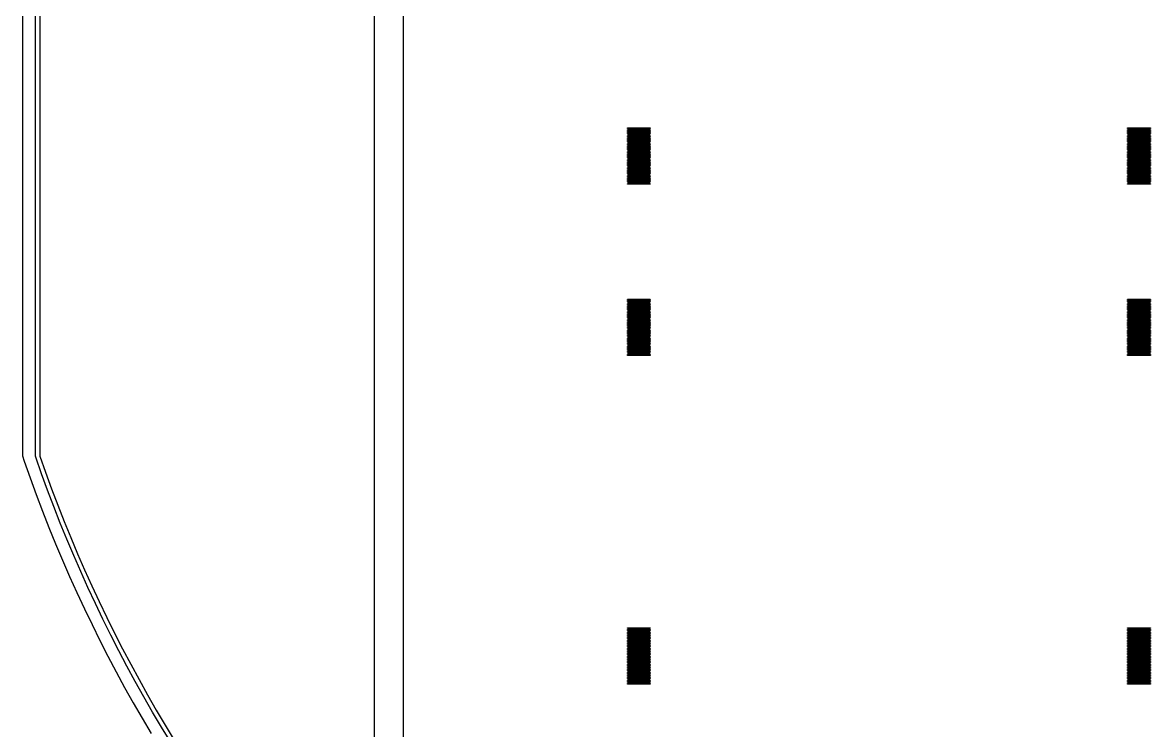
# Model space of a CAD drawing. Extents: x -16 to 83, y -18 to 83.
# Drawn here: x -15.56 to 23.9, y 6.4 to 31.17 of the extents above; entities that cross this region are included whole.
import ezdxf

# ---------------------------------------------------------------- set-up
doc = ezdxf.new("R2010")
doc.units = 0

msp = doc.modelspace()

# ---------------------------------------------------------------- linework, layer by layer
for p, q in [((-3.25, -2.75), (-3.25, 67.25)), ((-2.25, 66.75), (-2.25, -2.25)), ((-15.5641, 48.4975), (-15.5641, 16.0025)), ((-15.115, 16.0008), (-15.115, 48.4992)), ((-14.9564, 48.4998), (-14.9564, 16.0002)), ((5.60001, 27.475), (5.60001, 27.485)), ((5.60001, 27.485), (6.39999, 27.485)), ((6.39999, 27.475), (5.60001, 27.475)), ((5.60001, 27.435), (5.60001, 27.445)), ((5.60001, 27.445), (6.39999, 27.445)), ((6.39999, 27.435), (5.60001, 27.435)), ((5.60001, 27.395), (5.60001, 27.405)), ((5.60001, 27.405), (6.39999, 27.405)), ((6.39999, 27.395), (5.60001, 27.395)), ((5.60001, 27.355), (5.60001, 27.365)), ((5.60001, 27.365), (6.39999, 27.365)), ((6.39999, 27.355), (5.60001, 27.355)), ((5.60001, 27.315), (5.60001, 27.325)), ((5.60001, 27.325), (6.39999, 27.325)), ((6.39999, 27.315), (5.60001, 27.315)), ((5.60001, 27.275), (5.60001, 27.285)), ((5.60001, 27.285), (6.39999, 27.285)), ((6.39999, 27.275), (5.60001, 27.275)), ((5.60001, 27.235), (5.60001, 27.245)), ((5.60001, 27.245), (6.39999, 27.245)), ((6.39999, 27.235), (5.60001, 27.235)), ((6.39999, 27.485), (6.39999, 27.475)), ((6.39999, 27.445), (6.39999, 27.435)), ((6.39999, 27.405), (6.39999, 27.395)), ((6.39999, 27.365), (6.39999, 27.355)), ((6.39999, 27.325), (6.39999, 27.315)), ((6.39999, 27.285), (6.39999, 27.275)), ((6.39999, 27.245), (6.39999, 27.235)), ((23.1, 27.475), (23.1, 27.485)), ((23.1, 27.485), (23.9, 27.485)), ((23.9, 27.475), (23.1, 27.475)), ((23.1, 27.435), (23.1, 27.445)), ((23.1, 27.445), (23.9, 27.445)), ((23.9, 27.435), (23.1, 27.435)), ((23.1, 27.395), (23.1, 27.405)), ((23.1, 27.405), (23.9, 27.405)), ((23.9, 27.395), (23.1, 27.395)), ((23.1, 27.355), (23.1, 27.365)), ((23.1, 27.365), (23.9, 27.365)), ((23.9, 27.355), (23.1, 27.355)), ((23.1, 27.315), (23.1, 27.325)), ((23.1, 27.325), (23.9, 27.325)), ((23.9, 27.315), (23.1, 27.315)), ((23.1, 27.275), (23.1, 27.285)), ((23.1, 27.285), (23.9, 27.285)), ((23.9, 27.275), (23.1, 27.275)), ((23.1, 27.235), (23.1, 27.245)), ((23.1, 27.245), (23.9, 27.245)), ((23.9, 27.235), (23.1, 27.235)), ((23.9, 27.485), (23.9, 27.475)), ((23.9, 27.445), (23.9, 27.435)), ((23.9, 27.405), (23.9, 27.395)), ((23.9, 27.365), (23.9, 27.355)), ((23.9, 27.325), (23.9, 27.315)), ((23.9, 27.285), (23.9, 27.275)), ((23.9, 27.245), (23.9, 27.235)), ((5.60001, 27.195), (5.60001, 27.205)), ((5.60001, 27.205), (6.39999, 27.205)), ((6.39999, 27.195), (5.60001, 27.195)), ((5.60001, 27.155), (5.60001, 27.165)), ((5.60001, 27.165), (6.39999, 27.165)), ((6.39999, 27.155), (5.60001, 27.155)), ((5.60001, 27.115), (5.60001, 27.125)), ((5.60001, 27.125), (6.39999, 27.125)), ((6.39999, 27.115), (5.60001, 27.115)), ((5.60001, 27.075), (5.60001, 27.085)), ((5.60001, 27.085), (6.39999, 27.085)), ((6.39999, 27.075), (5.60001, 27.075)), ((5.60001, 27.035), (5.60001, 27.045)), ((5.60001, 27.045), (6.39999, 27.045)), ((6.39999, 27.035), (5.60001, 27.035)), ((5.60001, 26.995), (5.60001, 27.005)), ((5.60001, 27.005), (6.39999, 27.005)), ((6.39999, 26.995), (5.60001, 26.995)), ((5.60001, 26.955), (5.60001, 26.965)), ((5.60001, 26.965), (6.39999, 26.965)), ((6.39999, 26.955), (5.60001, 26.955)), ((5.60001, 26.915), (5.60001, 26.925)), ((5.60001, 26.925), (6.39999, 26.925)), ((6.39999, 26.915), (5.60001, 26.915)), ((5.60001, 26.875), (5.60001, 26.885)), ((5.60001, 26.885), (6.39999, 26.885)), ((6.39999, 26.875), (5.60001, 26.875)), ((5.60001, 26.835), (5.60001, 26.845)), ((5.60001, 26.845), (6.39999, 26.845)), ((6.39999, 27.205), (6.39999, 27.195)), ((6.39999, 27.165), (6.39999, 27.155)), ((6.39999, 27.125), (6.39999, 27.115)), ((6.39999, 27.085), (6.39999, 27.075)), ((6.39999, 27.045), (6.39999, 27.035)), ((6.39999, 27.005), (6.39999, 26.995)), ((6.39999, 26.965), (6.39999, 26.955)), ((6.39999, 26.925), (6.39999, 26.915)), ((6.39999, 26.885), (6.39999, 26.875)), ((6.39999, 26.845), (6.39999, 26.835)), ((23.1, 27.195), (23.1, 27.205)), ((23.1, 27.205), (23.9, 27.205)), ((23.9, 27.195), (23.1, 27.195)), ((23.1, 27.155), (23.1, 27.165)), ((23.1, 27.165), (23.9, 27.165)), ((23.9, 27.155), (23.1, 27.155)), ((23.1, 27.115), (23.1, 27.125)), ((23.1, 27.125), (23.9, 27.125)), ((23.9, 27.115), (23.1, 27.115)), ((23.1, 27.075), (23.1, 27.085)), ((23.1, 27.085), (23.9, 27.085)), ((23.9, 27.075), (23.1, 27.075)), ((23.1, 27.035), (23.1, 27.045)), ((23.1, 27.045), (23.9, 27.045)), ((23.9, 27.035), (23.1, 27.035)), ((23.1, 26.995), (23.1, 27.005)), ((23.1, 27.005), (23.9, 27.005)), ((23.9, 26.995), (23.1, 26.995)), ((23.1, 26.955), (23.1, 26.965)), ((23.1, 26.965), (23.9, 26.965)), ((23.9, 26.955), (23.1, 26.955)), ((23.1, 26.915), (23.1, 26.925)), ((23.1, 26.925), (23.9, 26.925)), ((23.9, 26.915), (23.1, 26.915)), ((23.1, 26.875), (23.1, 26.885)), ((23.1, 26.885), (23.9, 26.885)), ((23.9, 26.875), (23.1, 26.875)), ((23.1, 26.835), (23.1, 26.845)), ((23.1, 26.845), (23.9, 26.845)), ((23.9, 27.205), (23.9, 27.195)), ((23.9, 27.165), (23.9, 27.155)), ((23.9, 27.125), (23.9, 27.115)), ((23.9, 27.085), (23.9, 27.075)), ((23.9, 27.045), (23.9, 27.035)), ((23.9, 27.005), (23.9, 26.995)), ((23.9, 26.965), (23.9, 26.955)), ((23.9, 26.925), (23.9, 26.915)), ((23.9, 26.885), (23.9, 26.875)), ((23.9, 26.845), (23.9, 26.835)), ((6.39999, 26.835), (5.60001, 26.835)), ((5.60001, 26.795), (5.60001, 26.805)), ((5.60001, 26.805), (6.39999, 26.805)), ((6.39999, 26.795), (5.60001, 26.795)), ((5.60001, 26.755), (5.60001, 26.765)), ((5.60001, 26.765), (6.39999, 26.765)), ((6.39999, 26.755), (5.60001, 26.755)), ((5.60001, 26.715), (5.60001, 26.725)), ((5.60001, 26.725), (6.39999, 26.725)), ((6.39999, 26.715), (5.60001, 26.715)), ((5.60001, 26.675), (5.60001, 26.685)), ((5.60001, 26.685), (6.39999, 26.685)), ((6.39999, 26.675), (5.60001, 26.675)), ((5.60001, 26.635), (5.60001, 26.645)), ((5.60001, 26.645), (6.39999, 26.645)), ((6.39999, 26.635), (5.60001, 26.635)), ((5.60001, 26.595), (5.60001, 26.605)), ((5.60001, 26.605), (6.39999, 26.605)), ((6.39999, 26.595), (5.60001, 26.595)), ((5.60001, 26.555), (5.60001, 26.565)), ((5.60001, 26.565), (6.39999, 26.565)), ((6.39999, 26.555), (5.60001, 26.555)), ((5.60001, 26.515), (5.60001, 26.525)), ((5.60001, 26.525), (6.39999, 26.525)), ((6.39999, 26.515), (5.60001, 26.515)), ((5.60001, 26.475), (5.60001, 26.485)), ((5.60001, 26.485), (6.39999, 26.485)), ((6.39999, 26.475), (5.60001, 26.475)), ((5.60001, 26.435), (5.60001, 26.445)), ((5.60001, 26.445), (6.39999, 26.445)), ((6.39999, 26.805), (6.39999, 26.795)), ((6.39999, 26.765), (6.39999, 26.755)), ((6.39999, 26.725), (6.39999, 26.715)), ((6.39999, 26.685), (6.39999, 26.675)), ((6.39999, 26.645), (6.39999, 26.635)), ((6.39999, 26.605), (6.39999, 26.595)), ((6.39999, 26.565), (6.39999, 26.555)), ((6.39999, 26.525), (6.39999, 26.515)), ((6.39999, 26.485), (6.39999, 26.475)), ((6.39999, 26.445), (6.39999, 26.435)), ((23.9, 26.835), (23.1, 26.835)), ((23.1, 26.795), (23.1, 26.805)), ((23.1, 26.805), (23.9, 26.805)), ((23.9, 26.795), (23.1, 26.795)), ((23.1, 26.755), (23.1, 26.765)), ((23.1, 26.765), (23.9, 26.765)), ((23.9, 26.755), (23.1, 26.755)), ((23.1, 26.715), (23.1, 26.725)), ((23.1, 26.725), (23.9, 26.725)), ((23.9, 26.715), (23.1, 26.715)), ((23.1, 26.675), (23.1, 26.685)), ((23.1, 26.685), (23.9, 26.685)), ((23.9, 26.675), (23.1, 26.675)), ((23.1, 26.635), (23.1, 26.645)), ((23.1, 26.645), (23.9, 26.645)), ((23.9, 26.635), (23.1, 26.635)), ((23.1, 26.595), (23.1, 26.605)), ((23.1, 26.605), (23.9, 26.605)), ((23.9, 26.595), (23.1, 26.595)), ((23.1, 26.555), (23.1, 26.565)), ((23.1, 26.565), (23.9, 26.565)), ((23.9, 26.555), (23.1, 26.555)), ((23.1, 26.515), (23.1, 26.525)), ((23.1, 26.525), (23.9, 26.525)), ((23.9, 26.515), (23.1, 26.515)), ((23.1, 26.475), (23.1, 26.485)), ((23.1, 26.485), (23.9, 26.485)), ((23.9, 26.475), (23.1, 26.475)), ((23.1, 26.435), (23.1, 26.445)), ((23.1, 26.445), (23.9, 26.445)), ((23.9, 26.805), (23.9, 26.795)), ((23.9, 26.765), (23.9, 26.755)), ((23.9, 26.725), (23.9, 26.715)), ((23.9, 26.685), (23.9, 26.675)), ((23.9, 26.645), (23.9, 26.635)), ((23.9, 26.605), (23.9, 26.595)), ((23.9, 26.565), (23.9, 26.555)), ((23.9, 26.525), (23.9, 26.515)), ((23.9, 26.485), (23.9, 26.475)), ((23.9, 26.445), (23.9, 26.435)), ((6.39999, 26.435), (5.60001, 26.435)), ((5.60001, 26.395), (5.60001, 26.405)), ((5.60001, 26.405), (6.39999, 26.405)), ((6.39999, 26.395), (5.60001, 26.395)), ((5.60001, 26.355), (5.60001, 26.365)), ((5.60001, 26.365), (6.39999, 26.365)), ((6.39999, 26.355), (5.60001, 26.355)), ((5.60001, 26.315), (5.60001, 26.325)), ((5.60001, 26.325), (6.39999, 26.325)), ((6.39999, 26.315), (5.60001, 26.315)), ((5.60001, 26.275), (5.60001, 26.285)), ((5.60001, 26.285), (6.39999, 26.285)), ((6.39999, 26.275), (5.60001, 26.275)), ((5.60001, 26.235), (5.60001, 26.245)), ((5.60001, 26.245), (6.39999, 26.245)), ((6.39999, 26.235), (5.60001, 26.235)), ((5.60001, 26.195), (5.60001, 26.205)), ((5.60001, 26.205), (6.39999, 26.205)), ((6.39999, 26.195), (5.60001, 26.195)), ((5.60001, 26.155), (5.60001, 26.165)), ((5.60001, 26.165), (6.39999, 26.165)), ((6.39999, 26.155), (5.60001, 26.155)), ((5.60001, 26.115), (5.60001, 26.125)), ((5.60001, 26.125), (6.39999, 26.125)), ((6.39999, 26.115), (5.60001, 26.115)), ((5.60001, 26.075), (5.60001, 26.085)), ((5.60001, 26.085), (6.39999, 26.085)), ((6.39999, 26.075), (5.60001, 26.075)), ((6.39999, 26.405), (6.39999, 26.395)), ((6.39999, 26.365), (6.39999, 26.355)), ((6.39999, 26.325), (6.39999, 26.315)), ((6.39999, 26.285), (6.39999, 26.275)), ((6.39999, 26.245), (6.39999, 26.235)), ((6.39999, 26.205), (6.39999, 26.195)), ((6.39999, 26.165), (6.39999, 26.155)), ((6.39999, 26.125), (6.39999, 26.115)), ((6.39999, 26.085), (6.39999, 26.075)), ((23.9, 26.435), (23.1, 26.435)), ((23.1, 26.395), (23.1, 26.405)), ((23.1, 26.405), (23.9, 26.405)), ((23.9, 26.395), (23.1, 26.395)), ((23.1, 26.355), (23.1, 26.365)), ((23.1, 26.365), (23.9, 26.365)), ((23.9, 26.355), (23.1, 26.355)), ((23.1, 26.315), (23.1, 26.325)), ((23.1, 26.325), (23.9, 26.325)), ((23.9, 26.315), (23.1, 26.315)), ((23.1, 26.275), (23.1, 26.285)), ((23.1, 26.285), (23.9, 26.285)), ((23.9, 26.275), (23.1, 26.275)), ((23.1, 26.235), (23.1, 26.245)), ((23.1, 26.245), (23.9, 26.245)), ((23.9, 26.235), (23.1, 26.235)), ((23.1, 26.195), (23.1, 26.205)), ((23.1, 26.205), (23.9, 26.205)), ((23.9, 26.195), (23.1, 26.195)), ((23.1, 26.155), (23.1, 26.165)), ((23.1, 26.165), (23.9, 26.165)), ((23.9, 26.155), (23.1, 26.155)), ((23.1, 26.115), (23.1, 26.125)), ((23.1, 26.125), (23.9, 26.125)), ((23.9, 26.115), (23.1, 26.115)), ((23.1, 26.075), (23.1, 26.085)), ((23.1, 26.085), (23.9, 26.085)), ((23.9, 26.075), (23.1, 26.075)), ((23.9, 26.405), (23.9, 26.395)), ((23.9, 26.365), (23.9, 26.355)), ((23.9, 26.325), (23.9, 26.315)), ((23.9, 26.285), (23.9, 26.275)), ((23.9, 26.245), (23.9, 26.235)), ((23.9, 26.205), (23.9, 26.195)), ((23.9, 26.165), (23.9, 26.155)), ((23.9, 26.125), (23.9, 26.115)), ((23.9, 26.085), (23.9, 26.075)), ((5.60001, 26.035), (5.60001, 26.045)), ((5.60001, 26.045), (6.39999, 26.045)), ((6.39999, 26.035), (5.60001, 26.035)), ((5.60001, 25.995), (5.60001, 26.005)), ((5.60001, 26.005), (6.39999, 26.005)), ((6.39999, 25.995), (5.60001, 25.995)), ((5.60001, 25.955), (5.60001, 25.965)), ((5.60001, 25.965), (6.39999, 25.965)), ((6.39999, 25.955), (5.60001, 25.955)), ((5.60001, 25.915), (5.60001, 25.925)), ((5.60001, 25.925), (6.39999, 25.925)), ((6.39999, 25.915), (5.60001, 25.915)), ((5.60001, 25.875), (5.60001, 25.885)), ((5.60001, 25.885), (6.39999, 25.885)), ((6.39999, 25.875), (5.60001, 25.875)), ((5.60001, 25.835), (5.60001, 25.845)), ((5.60001, 25.845), (6.39999, 25.845)), ((6.39999, 25.835), (5.60001, 25.835)), ((5.60001, 25.795), (5.60001, 25.805)), ((5.60001, 25.805), (6.39999, 25.805)), ((6.39999, 25.795), (5.60001, 25.795)), ((5.60001, 25.755), (5.60001, 25.765)), ((5.60001, 25.765), (6.39999, 25.765)), ((6.39999, 25.755), (5.60001, 25.755)), ((5.60001, 25.715), (5.60001, 25.725)), ((5.60001, 25.725), (6.39999, 25.725)), ((6.39999, 25.715), (5.60001, 25.715)), ((5.60001, 25.675), (5.60001, 25.685)), ((5.60001, 25.685), (6.39999, 25.685)), ((6.39999, 25.675), (5.60001, 25.675)), ((6.39999, 26.045), (6.39999, 26.035)), ((6.39999, 26.005), (6.39999, 25.995)), ((6.39999, 25.965), (6.39999, 25.955)), ((6.39999, 25.925), (6.39999, 25.915)), ((6.39999, 25.885), (6.39999, 25.875)), ((6.39999, 25.845), (6.39999, 25.835)), ((6.39999, 25.805), (6.39999, 25.795)), ((6.39999, 25.765), (6.39999, 25.755)), ((6.39999, 25.725), (6.39999, 25.715)), ((6.39999, 25.685), (6.39999, 25.675)), ((23.1, 26.035), (23.1, 26.045)), ((23.1, 26.045), (23.9, 26.045)), ((23.9, 26.035), (23.1, 26.035)), ((23.1, 25.995), (23.1, 26.005)), ((23.1, 26.005), (23.9, 26.005)), ((23.9, 25.995), (23.1, 25.995)), ((23.1, 25.955), (23.1, 25.965)), ((23.1, 25.965), (23.9, 25.965)), ((23.9, 25.955), (23.1, 25.955)), ((23.1, 25.915), (23.1, 25.925)), ((23.1, 25.925), (23.9, 25.925)), ((23.9, 25.915), (23.1, 25.915)), ((23.1, 25.875), (23.1, 25.885)), ((23.1, 25.885), (23.9, 25.885)), ((23.9, 25.875), (23.1, 25.875)), ((23.1, 25.835), (23.1, 25.845)), ((23.1, 25.845), (23.9, 25.845)), ((23.9, 25.835), (23.1, 25.835)), ((23.1, 25.795), (23.1, 25.805)), ((23.1, 25.805), (23.9, 25.805)), ((23.9, 25.795), (23.1, 25.795)), ((23.1, 25.755), (23.1, 25.765)), ((23.1, 25.765), (23.9, 25.765)), ((23.9, 25.755), (23.1, 25.755)), ((23.1, 25.715), (23.1, 25.725)), ((23.1, 25.725), (23.9, 25.725)), ((23.9, 25.715), (23.1, 25.715)), ((23.1, 25.675), (23.1, 25.685)), ((23.1, 25.685), (23.9, 25.685)), ((23.9, 25.675), (23.1, 25.675)), ((23.9, 26.045), (23.9, 26.035)), ((23.9, 26.005), (23.9, 25.995)), ((23.9, 25.965), (23.9, 25.955)), ((23.9, 25.925), (23.9, 25.915)), ((23.9, 25.885), (23.9, 25.875)), ((23.9, 25.845), (23.9, 25.835)), ((23.9, 25.805), (23.9, 25.795)), ((23.9, 25.765), (23.9, 25.755)), ((23.9, 25.725), (23.9, 25.715)), ((23.9, 25.685), (23.9, 25.675)), ((5.60001, 25.635), (5.60001, 25.645)), ((5.60001, 25.645), (6.39999, 25.645)), ((6.39999, 25.635), (5.60001, 25.635)), ((5.60001, 25.595), (5.60001, 25.605)), ((5.60001, 25.605), (6.39999, 25.605)), ((6.39999, 25.595), (5.60001, 25.595)), ((5.60001, 25.555), (5.60001, 25.565)), ((5.60001, 25.565), (6.39999, 25.565)), ((6.39999, 25.555), (5.60001, 25.555)), ((5.60001, 25.515), (5.60001, 25.525)), ((5.60001, 25.525), (6.39999, 25.525)), ((6.39999, 25.515), (5.60001, 25.515)), ((6.39999, 25.645), (6.39999, 25.635)), ((6.39999, 25.605), (6.39999, 25.595)), ((6.39999, 25.565), (6.39999, 25.555)), ((6.39999, 25.525), (6.39999, 25.515)), ((23.1, 25.635), (23.1, 25.645)), ((23.1, 25.645), (23.9, 25.645)), ((23.9, 25.635), (23.1, 25.635)), ((23.1, 25.595), (23.1, 25.605)), ((23.1, 25.605), (23.9, 25.605)), ((23.9, 25.595), (23.1, 25.595)), ((23.1, 25.555), (23.1, 25.565)), ((23.1, 25.565), (23.9, 25.565)), ((23.9, 25.555), (23.1, 25.555)), ((23.1, 25.515), (23.1, 25.525)), ((23.1, 25.525), (23.9, 25.525)), ((23.9, 25.515), (23.1, 25.515)), ((23.9, 25.645), (23.9, 25.635)), ((23.9, 25.605), (23.9, 25.595)), ((23.9, 25.565), (23.9, 25.555)), ((23.9, 25.525), (23.9, 25.515)), ((5.60001, 21.475), (5.60001, 21.485)), ((5.60001, 21.485), (6.39999, 21.485)), ((6.39999, 21.475), (5.60001, 21.475)), ((5.60001, 21.435), (5.60001, 21.445)), ((5.60001, 21.445), (6.39999, 21.445)), ((6.39999, 21.435), (5.60001, 21.435)), ((5.60001, 21.395), (5.60001, 21.405)), ((5.60001, 21.405), (6.39999, 21.405)), ((6.39999, 21.395), (5.60001, 21.395)), ((5.60001, 21.355), (5.60001, 21.365)), ((5.60001, 21.365), (6.39999, 21.365)), ((6.39999, 21.355), (5.60001, 21.355)), ((5.60001, 21.315), (5.60001, 21.325)), ((5.60001, 21.325), (6.39999, 21.325)), ((6.39999, 21.315), (5.60001, 21.315)), ((6.39999, 21.485), (6.39999, 21.475)), ((6.39999, 21.445), (6.39999, 21.435)), ((6.39999, 21.405), (6.39999, 21.395)), ((6.39999, 21.365), (6.39999, 21.355)), ((6.39999, 21.325), (6.39999, 21.315)), ((23.1, 21.475), (23.1, 21.485)), ((23.1, 21.485), (23.9, 21.485)), ((23.9, 21.475), (23.1, 21.475)), ((23.1, 21.435), (23.1, 21.445)), ((23.1, 21.445), (23.9, 21.445)), ((23.9, 21.435), (23.1, 21.435)), ((23.1, 21.395), (23.1, 21.405)), ((23.1, 21.405), (23.9, 21.405)), ((23.9, 21.395), (23.1, 21.395)), ((23.1, 21.355), (23.1, 21.365)), ((23.1, 21.365), (23.9, 21.365)), ((23.9, 21.355), (23.1, 21.355)), ((23.1, 21.315), (23.1, 21.325)), ((23.1, 21.325), (23.9, 21.325)), ((23.9, 21.315), (23.1, 21.315)), ((23.9, 21.485), (23.9, 21.475)), ((23.9, 21.445), (23.9, 21.435)), ((23.9, 21.405), (23.9, 21.395)), ((23.9, 21.365), (23.9, 21.355)), ((23.9, 21.325), (23.9, 21.315)), ((5.60001, 21.275), (5.60001, 21.285)), ((5.60001, 21.285), (6.39999, 21.285)), ((6.39999, 21.275), (5.60001, 21.275)), ((5.60001, 21.235), (5.60001, 21.245)), ((5.60001, 21.245), (6.39999, 21.245)), ((6.39999, 21.235), (5.60001, 21.235)), ((5.60001, 21.195), (5.60001, 21.205)), ((5.60001, 21.205), (6.39999, 21.205)), ((6.39999, 21.195), (5.60001, 21.195)), ((5.60001, 21.155), (5.60001, 21.165)), ((5.60001, 21.165), (6.39999, 21.165)), ((6.39999, 21.155), (5.60001, 21.155)), ((5.60001, 21.115), (5.60001, 21.125)), ((5.60001, 21.125), (6.39999, 21.125)), ((6.39999, 21.115), (5.60001, 21.115)), ((5.60001, 21.075), (5.60001, 21.085)), ((5.60001, 21.085), (6.39999, 21.085)), ((6.39999, 21.075), (5.60001, 21.075)), ((5.60001, 21.035), (5.60001, 21.045)), ((5.60001, 21.045), (6.39999, 21.045)), ((6.39999, 21.035), (5.60001, 21.035)), ((5.60001, 20.995), (5.60001, 21.005)), ((5.60001, 21.005), (6.39999, 21.005)), ((6.39999, 20.995), (5.60001, 20.995)), ((5.60001, 20.955), (5.60001, 20.965)), ((5.60001, 20.965), (6.39999, 20.965)), ((6.39999, 20.955), (5.60001, 20.955)), ((5.60001, 20.915), (5.60001, 20.925)), ((5.60001, 20.925), (6.39999, 20.925)), ((6.39999, 21.285), (6.39999, 21.275)), ((6.39999, 21.245), (6.39999, 21.235)), ((6.39999, 21.205), (6.39999, 21.195)), ((6.39999, 21.165), (6.39999, 21.155)), ((6.39999, 21.125), (6.39999, 21.115)), ((6.39999, 21.085), (6.39999, 21.075)), ((6.39999, 21.045), (6.39999, 21.035)), ((6.39999, 21.005), (6.39999, 20.995)), ((6.39999, 20.965), (6.39999, 20.955)), ((6.39999, 20.925), (6.39999, 20.915)), ((23.1, 21.275), (23.1, 21.285)), ((23.1, 21.285), (23.9, 21.285)), ((23.9, 21.275), (23.1, 21.275)), ((23.1, 21.235), (23.1, 21.245)), ((23.1, 21.245), (23.9, 21.245)), ((23.9, 21.235), (23.1, 21.235)), ((23.1, 21.195), (23.1, 21.205)), ((23.1, 21.205), (23.9, 21.205)), ((23.9, 21.195), (23.1, 21.195)), ((23.1, 21.155), (23.1, 21.165)), ((23.1, 21.165), (23.9, 21.165)), ((23.9, 21.155), (23.1, 21.155)), ((23.1, 21.115), (23.1, 21.125)), ((23.1, 21.125), (23.9, 21.125)), ((23.9, 21.115), (23.1, 21.115)), ((23.1, 21.075), (23.1, 21.085)), ((23.1, 21.085), (23.9, 21.085)), ((23.9, 21.075), (23.1, 21.075)), ((23.1, 21.035), (23.1, 21.045)), ((23.1, 21.045), (23.9, 21.045)), ((23.9, 21.035), (23.1, 21.035)), ((23.1, 20.995), (23.1, 21.005)), ((23.1, 21.005), (23.9, 21.005)), ((23.9, 20.995), (23.1, 20.995)), ((23.1, 20.955), (23.1, 20.965)), ((23.1, 20.965), (23.9, 20.965)), ((23.9, 20.955), (23.1, 20.955)), ((23.1, 20.915), (23.1, 20.925)), ((23.1, 20.925), (23.9, 20.925)), ((23.9, 21.285), (23.9, 21.275)), ((23.9, 21.245), (23.9, 21.235)), ((23.9, 21.205), (23.9, 21.195)), ((23.9, 21.165), (23.9, 21.155)), ((23.9, 21.125), (23.9, 21.115)), ((23.9, 21.085), (23.9, 21.075)), ((23.9, 21.045), (23.9, 21.035)), ((23.9, 21.005), (23.9, 20.995)), ((23.9, 20.965), (23.9, 20.955)), ((23.9, 20.925), (23.9, 20.915)), ((6.39999, 20.915), (5.60001, 20.915)), ((5.60001, 20.875), (5.60001, 20.885)), ((5.60001, 20.885), (6.39999, 20.885)), ((6.39999, 20.875), (5.60001, 20.875)), ((5.60001, 20.835), (5.60001, 20.845)), ((5.60001, 20.845), (6.39999, 20.845)), ((6.39999, 20.835), (5.60001, 20.835)), ((5.60001, 20.795), (5.60001, 20.805)), ((5.60001, 20.805), (6.39999, 20.805)), ((6.39999, 20.795), (5.60001, 20.795)), ((5.60001, 20.755), (5.60001, 20.765)), ((5.60001, 20.765), (6.39999, 20.765)), ((6.39999, 20.755), (5.60001, 20.755)), ((5.60001, 20.715), (5.60001, 20.725)), ((5.60001, 20.725), (6.39999, 20.725)), ((6.39999, 20.715), (5.60001, 20.715)), ((5.60001, 20.675), (5.60001, 20.685)), ((5.60001, 20.685), (6.39999, 20.685)), ((6.39999, 20.675), (5.60001, 20.675)), ((5.60001, 20.635), (5.60001, 20.645)), ((5.60001, 20.645), (6.39999, 20.645)), ((6.39999, 20.635), (5.60001, 20.635)), ((5.60001, 20.595), (5.60001, 20.605)), ((5.60001, 20.605), (6.39999, 20.605)), ((6.39999, 20.595), (5.60001, 20.595)), ((5.60001, 20.555), (5.60001, 20.565)), ((5.60001, 20.565), (6.39999, 20.565)), ((6.39999, 20.555), (5.60001, 20.555)), ((5.60001, 20.515), (5.60001, 20.525)), ((5.60001, 20.525), (6.39999, 20.525)), ((6.39999, 20.885), (6.39999, 20.875)), ((6.39999, 20.845), (6.39999, 20.835)), ((6.39999, 20.805), (6.39999, 20.795)), ((6.39999, 20.765), (6.39999, 20.755)), ((6.39999, 20.725), (6.39999, 20.715)), ((6.39999, 20.685), (6.39999, 20.675)), ((6.39999, 20.645), (6.39999, 20.635)), ((6.39999, 20.605), (6.39999, 20.595)), ((6.39999, 20.565), (6.39999, 20.555)), ((6.39999, 20.525), (6.39999, 20.515)), ((23.9, 20.915), (23.1, 20.915)), ((23.1, 20.875), (23.1, 20.885)), ((23.1, 20.885), (23.9, 20.885)), ((23.9, 20.875), (23.1, 20.875)), ((23.1, 20.835), (23.1, 20.845)), ((23.1, 20.845), (23.9, 20.845)), ((23.9, 20.835), (23.1, 20.835)), ((23.1, 20.795), (23.1, 20.805)), ((23.1, 20.805), (23.9, 20.805)), ((23.9, 20.795), (23.1, 20.795)), ((23.1, 20.755), (23.1, 20.765)), ((23.1, 20.765), (23.9, 20.765)), ((23.9, 20.755), (23.1, 20.755)), ((23.1, 20.715), (23.1, 20.725)), ((23.1, 20.725), (23.9, 20.725)), ((23.9, 20.715), (23.1, 20.715)), ((23.1, 20.675), (23.1, 20.685)), ((23.1, 20.685), (23.9, 20.685)), ((23.9, 20.675), (23.1, 20.675)), ((23.1, 20.635), (23.1, 20.645)), ((23.1, 20.645), (23.9, 20.645)), ((23.9, 20.635), (23.1, 20.635)), ((23.1, 20.595), (23.1, 20.605)), ((23.1, 20.605), (23.9, 20.605)), ((23.9, 20.595), (23.1, 20.595)), ((23.1, 20.555), (23.1, 20.565)), ((23.1, 20.565), (23.9, 20.565)), ((23.9, 20.555), (23.1, 20.555)), ((23.1, 20.515), (23.1, 20.525)), ((23.1, 20.525), (23.9, 20.525)), ((23.9, 20.885), (23.9, 20.875)), ((23.9, 20.845), (23.9, 20.835)), ((23.9, 20.805), (23.9, 20.795)), ((23.9, 20.765), (23.9, 20.755)), ((23.9, 20.725), (23.9, 20.715)), ((23.9, 20.685), (23.9, 20.675)), ((23.9, 20.645), (23.9, 20.635)), ((23.9, 20.605), (23.9, 20.595)), ((23.9, 20.565), (23.9, 20.555)), ((23.9, 20.525), (23.9, 20.515)), ((6.39999, 20.515), (5.60001, 20.515)), ((5.60001, 20.475), (5.60001, 20.485)), ((5.60001, 20.485), (6.39999, 20.485)), ((6.39999, 20.475), (5.60001, 20.475)), ((5.60001, 20.435), (5.60001, 20.445)), ((5.60001, 20.445), (6.39999, 20.445)), ((6.39999, 20.435), (5.60001, 20.435)), ((5.60001, 20.395), (5.60001, 20.405)), ((5.60001, 20.405), (6.39999, 20.405)), ((6.39999, 20.395), (5.60001, 20.395)), ((5.60001, 20.355), (5.60001, 20.365)), ((5.60001, 20.365), (6.39999, 20.365)), ((6.39999, 20.355), (5.60001, 20.355)), ((5.60001, 20.315), (5.60001, 20.325)), ((5.60001, 20.325), (6.39999, 20.325)), ((6.39999, 20.315), (5.60001, 20.315)), ((5.60001, 20.275), (5.60001, 20.285)), ((5.60001, 20.285), (6.39999, 20.285)), ((6.39999, 20.275), (5.60001, 20.275)), ((5.60001, 20.235), (5.60001, 20.245)), ((5.60001, 20.245), (6.39999, 20.245)), ((6.39999, 20.235), (5.60001, 20.235)), ((5.60001, 20.195), (5.60001, 20.205)), ((5.60001, 20.205), (6.39999, 20.205)), ((6.39999, 20.195), (5.60001, 20.195)), ((5.60001, 20.155), (5.60001, 20.165)), ((5.60001, 20.165), (6.39999, 20.165)), ((6.39999, 20.155), (5.60001, 20.155)), ((6.39999, 20.485), (6.39999, 20.475)), ((6.39999, 20.445), (6.39999, 20.435)), ((6.39999, 20.405), (6.39999, 20.395)), ((6.39999, 20.365), (6.39999, 20.355)), ((6.39999, 20.325), (6.39999, 20.315)), ((6.39999, 20.285), (6.39999, 20.275)), ((6.39999, 20.245), (6.39999, 20.235)), ((6.39999, 20.205), (6.39999, 20.195)), ((6.39999, 20.165), (6.39999, 20.155)), ((23.9, 20.515), (23.1, 20.515)), ((23.1, 20.475), (23.1, 20.485)), ((23.1, 20.485), (23.9, 20.485)), ((23.9, 20.475), (23.1, 20.475)), ((23.1, 20.435), (23.1, 20.445)), ((23.1, 20.445), (23.9, 20.445)), ((23.9, 20.435), (23.1, 20.435)), ((23.1, 20.395), (23.1, 20.405)), ((23.1, 20.405), (23.9, 20.405)), ((23.9, 20.395), (23.1, 20.395)), ((23.1, 20.355), (23.1, 20.365)), ((23.1, 20.365), (23.9, 20.365)), ((23.9, 20.355), (23.1, 20.355)), ((23.1, 20.315), (23.1, 20.325)), ((23.1, 20.325), (23.9, 20.325)), ((23.9, 20.315), (23.1, 20.315)), ((23.1, 20.275), (23.1, 20.285)), ((23.1, 20.285), (23.9, 20.285)), ((23.9, 20.275), (23.1, 20.275)), ((23.1, 20.235), (23.1, 20.245)), ((23.1, 20.245), (23.9, 20.245)), ((23.9, 20.235), (23.1, 20.235)), ((23.1, 20.195), (23.1, 20.205)), ((23.1, 20.205), (23.9, 20.205)), ((23.9, 20.195), (23.1, 20.195)), ((23.1, 20.155), (23.1, 20.165)), ((23.1, 20.165), (23.9, 20.165)), ((23.9, 20.155), (23.1, 20.155)), ((23.9, 20.485), (23.9, 20.475)), ((23.9, 20.445), (23.9, 20.435)), ((23.9, 20.405), (23.9, 20.395)), ((23.9, 20.365), (23.9, 20.355)), ((23.9, 20.325), (23.9, 20.315)), ((23.9, 20.285), (23.9, 20.275)), ((23.9, 20.245), (23.9, 20.235)), ((23.9, 20.205), (23.9, 20.195)), ((23.9, 20.165), (23.9, 20.155)), ((5.60001, 20.115), (5.60001, 20.125)), ((5.60001, 20.125), (6.39999, 20.125)), ((6.39999, 20.115), (5.60001, 20.115)), ((5.60001, 20.075), (5.60001, 20.085)), ((5.60001, 20.085), (6.39999, 20.085)), ((6.39999, 20.075), (5.60001, 20.075)), ((5.60001, 20.035), (5.60001, 20.045)), ((5.60001, 20.045), (6.39999, 20.045)), ((6.39999, 20.035), (5.60001, 20.035)), ((5.60001, 19.995), (5.60001, 20.005)), ((5.60001, 20.005), (6.39999, 20.005)), ((6.39999, 19.995), (5.60001, 19.995)), ((5.60001, 19.955), (5.60001, 19.965)), ((5.60001, 19.965), (6.39999, 19.965)), ((6.39999, 19.955), (5.60001, 19.955)), ((5.60001, 19.915), (5.60001, 19.925)), ((5.60001, 19.925), (6.39999, 19.925)), ((6.39999, 19.915), (5.60001, 19.915)), ((5.60001, 19.875), (5.60001, 19.885)), ((5.60001, 19.885), (6.39999, 19.885)), ((6.39999, 19.875), (5.60001, 19.875)), ((5.60001, 19.835), (5.60001, 19.845)), ((5.60001, 19.845), (6.39999, 19.845)), ((6.39999, 19.835), (5.60001, 19.835)), ((5.60001, 19.795), (5.60001, 19.805)), ((5.60001, 19.805), (6.39999, 19.805)), ((6.39999, 19.795), (5.60001, 19.795)), ((5.60001, 19.755), (5.60001, 19.765)), ((5.60001, 19.765), (6.39999, 19.765)), ((6.39999, 19.755), (5.60001, 19.755)), ((6.39999, 20.125), (6.39999, 20.115)), ((6.39999, 20.085), (6.39999, 20.075)), ((6.39999, 20.045), (6.39999, 20.035)), ((6.39999, 20.005), (6.39999, 19.995)), ((6.39999, 19.965), (6.39999, 19.955)), ((6.39999, 19.925), (6.39999, 19.915)), ((6.39999, 19.885), (6.39999, 19.875)), ((6.39999, 19.845), (6.39999, 19.835)), ((6.39999, 19.805), (6.39999, 19.795)), ((6.39999, 19.765), (6.39999, 19.755)), ((23.1, 20.115), (23.1, 20.125)), ((23.1, 20.125), (23.9, 20.125)), ((23.9, 20.115), (23.1, 20.115)), ((23.1, 20.075), (23.1, 20.085)), ((23.1, 20.085), (23.9, 20.085)), ((23.9, 20.075), (23.1, 20.075)), ((23.1, 20.035), (23.1, 20.045)), ((23.1, 20.045), (23.9, 20.045)), ((23.9, 20.035), (23.1, 20.035)), ((23.1, 19.995), (23.1, 20.005)), ((23.1, 20.005), (23.9, 20.005)), ((23.9, 19.995), (23.1, 19.995)), ((23.1, 19.955), (23.1, 19.965)), ((23.1, 19.965), (23.9, 19.965)), ((23.9, 19.955), (23.1, 19.955)), ((23.1, 19.915), (23.1, 19.925)), ((23.1, 19.925), (23.9, 19.925)), ((23.9, 19.915), (23.1, 19.915)), ((23.1, 19.875), (23.1, 19.885)), ((23.1, 19.885), (23.9, 19.885)), ((23.9, 19.875), (23.1, 19.875)), ((23.1, 19.835), (23.1, 19.845)), ((23.1, 19.845), (23.9, 19.845)), ((23.9, 19.835), (23.1, 19.835)), ((23.1, 19.795), (23.1, 19.805)), ((23.1, 19.805), (23.9, 19.805)), ((23.9, 19.795), (23.1, 19.795)), ((23.1, 19.755), (23.1, 19.765)), ((23.1, 19.765), (23.9, 19.765)), ((23.9, 19.755), (23.1, 19.755)), ((23.9, 20.125), (23.9, 20.115)), ((23.9, 20.085), (23.9, 20.075)), ((23.9, 20.045), (23.9, 20.035)), ((23.9, 20.005), (23.9, 19.995)), ((23.9, 19.965), (23.9, 19.955)), ((23.9, 19.925), (23.9, 19.915)), ((23.9, 19.885), (23.9, 19.875)), ((23.9, 19.845), (23.9, 19.835)), ((23.9, 19.805), (23.9, 19.795)), ((23.9, 19.765), (23.9, 19.755)), ((5.60001, 19.715), (5.60001, 19.725)), ((5.60001, 19.725), (6.39999, 19.725)), ((6.39999, 19.715), (5.60001, 19.715)), ((5.60001, 19.675), (5.60001, 19.685)), ((5.60001, 19.685), (6.39999, 19.685)), ((6.39999, 19.675), (5.60001, 19.675)), ((5.60001, 19.635), (5.60001, 19.645)), ((5.60001, 19.645), (6.39999, 19.645)), ((6.39999, 19.635), (5.60001, 19.635)), ((5.60001, 19.595), (5.60001, 19.605)), ((5.60001, 19.605), (6.39999, 19.605)), ((6.39999, 19.595), (5.60001, 19.595)), ((5.60001, 19.555), (5.60001, 19.565)), ((5.60001, 19.565), (6.39999, 19.565)), ((6.39999, 19.555), (5.60001, 19.555)), ((5.60001, 19.515), (5.60001, 19.525)), ((5.60001, 19.525), (6.39999, 19.525)), ((6.39999, 19.515), (5.60001, 19.515)), ((6.39999, 19.725), (6.39999, 19.715)), ((6.39999, 19.685), (6.39999, 19.675)), ((6.39999, 19.645), (6.39999, 19.635)), ((6.39999, 19.605), (6.39999, 19.595)), ((6.39999, 19.565), (6.39999, 19.555)), ((6.39999, 19.525), (6.39999, 19.515)), ((23.1, 19.715), (23.1, 19.725)), ((23.1, 19.725), (23.9, 19.725)), ((23.9, 19.715), (23.1, 19.715)), ((23.1, 19.675), (23.1, 19.685)), ((23.1, 19.685), (23.9, 19.685)), ((23.9, 19.675), (23.1, 19.675)), ((23.1, 19.635), (23.1, 19.645)), ((23.1, 19.645), (23.9, 19.645)), ((23.9, 19.635), (23.1, 19.635)), ((23.1, 19.595), (23.1, 19.605)), ((23.1, 19.605), (23.9, 19.605)), ((23.9, 19.595), (23.1, 19.595)), ((23.1, 19.555), (23.1, 19.565)), ((23.1, 19.565), (23.9, 19.565)), ((23.9, 19.555), (23.1, 19.555)), ((23.1, 19.515), (23.1, 19.525)), ((23.1, 19.525), (23.9, 19.525)), ((23.9, 19.515), (23.1, 19.515)), ((23.9, 19.725), (23.9, 19.715)), ((23.9, 19.685), (23.9, 19.675)), ((23.9, 19.645), (23.9, 19.635)), ((23.9, 19.605), (23.9, 19.595)), ((23.9, 19.565), (23.9, 19.555)), ((23.9, 19.525), (23.9, 19.515)), ((-15.5641, 16.0025), (-15.5032, 15.8218)), ((-15.5032, 15.8218), (-15.298, 15.2371)), ((-15.1013, 15.9601), (-15.115, 16.0008)), ((-14.8978, 15.3802), (-15.1013, 15.9601)), ((-14.9564, 16.0002), (-14.7566, 15.4308)), ((-14.7566, 15.4308), (-14.5466, 14.8552)), ((-15.298, 15.2371), (-15.0856, 14.6549)), ((-14.6872, 14.8029), (-14.8978, 15.3802)), ((-15.0856, 14.6549), (-14.8661, 14.0753)), ((-14.4696, 14.2283), (-14.6872, 14.8029)), ((-14.5466, 14.8552), (-14.3297, 14.2822)), ((-14.2449, 13.6563), (-14.4696, 14.2283)), ((-14.3297, 14.2822), (-14.1057, 13.712)), ((-14.8661, 14.0753), (-14.6396, 13.4985)), ((-14.6396, 13.4985), (-14.4059, 12.9245)), ((-14.0133, 13.0871), (-14.2449, 13.6563)), ((-14.1057, 13.712), (-13.8747, 13.1445)), ((-13.7746, 12.5209), (-14.0133, 13.0871)), ((-13.8747, 13.1445), (-13.6367, 12.58)), ((-14.4059, 12.9245), (-14.1652, 12.3534)), ((-14.1652, 12.3534), (-13.9176, 11.7853)), ((-13.5291, 11.9576), (-13.7746, 12.5209)), ((-13.6367, 12.58), (-13.3919, 12.0183)), ((-13.2766, 11.3973), (-13.5291, 11.9576)), ((-13.3919, 12.0183), (-13.1402, 11.4598)), ((-13.9176, 11.7853), (-13.663, 11.2203)), ((-13.1402, 11.4598), (-12.8817, 10.9043)), ((-13.663, 11.2203), (-13.4015, 10.6585)), ((-13.0173, 10.8402), (-13.2766, 11.3973)), ((-13.4015, 10.6585), (-13.1331, 10.0999)), ((-12.7511, 10.2863), (-13.0173, 10.8402)), ((-12.8817, 10.9043), (-12.6163, 10.3521)), ((-12.4782, 9.73572), (-12.7511, 10.2863)), ((-12.6163, 10.3521), (-12.3442, 9.80316)), ((-13.1331, 10.0999), (-12.8578, 9.54463)), ((5.60001, 9.97499), (5.60001, 9.98499)), ((5.60001, 9.98499), (6.39999, 9.98499)), ((6.39999, 9.97499), (5.60001, 9.97499)), ((5.60001, 9.935), (5.60001, 9.94499)), ((5.60001, 9.94499), (6.39999, 9.94499)), ((6.39999, 9.935), (5.60001, 9.935)), ((5.60001, 9.89499), (5.60001, 9.905)), ((5.60001, 9.905), (6.39999, 9.905)), ((6.39999, 9.89499), (5.60001, 9.89499)), ((6.39999, 9.98499), (6.39999, 9.97499)), ((6.39999, 9.94499), (6.39999, 9.935)), ((6.39999, 9.905), (6.39999, 9.89499)), ((23.1, 9.97499), (23.1, 9.98499)), ((23.1, 9.98499), (23.9, 9.98499)), ((23.9, 9.97499), (23.1, 9.97499)), ((23.1, 9.935), (23.1, 9.94499)), ((23.1, 9.94499), (23.9, 9.94499)), ((23.9, 9.935), (23.1, 9.935)), ((23.1, 9.89499), (23.1, 9.905)), ((23.1, 9.905), (23.9, 9.905)), ((23.9, 9.89499), (23.1, 9.89499)), ((23.9, 9.98499), (23.9, 9.97499)), ((23.9, 9.94499), (23.9, 9.935)), ((23.9, 9.905), (23.9, 9.89499)), ((-12.8578, 9.54463), (-12.5758, 8.9928)), ((-12.1985, 9.18854), (-12.4782, 9.73572)), ((-12.3442, 9.80316), (-12.0654, 9.25761)), ((5.60001, 9.855), (5.60001, 9.86499)), ((5.60001, 9.86499), (6.39999, 9.86499)), ((6.39999, 9.855), (5.60001, 9.855)), ((5.60001, 9.81499), (5.60001, 9.825)), ((5.60001, 9.825), (6.39999, 9.825)), ((6.39999, 9.81499), (5.60001, 9.81499)), ((5.60001, 9.77499), (5.60001, 9.78499)), ((5.60001, 9.78499), (6.39999, 9.78499)), ((6.39999, 9.77499), (5.60001, 9.77499)), ((5.60001, 9.73499), (5.60001, 9.745)), ((5.60001, 9.745), (6.39999, 9.745)), ((6.39999, 9.73499), (5.60001, 9.73499)), ((5.60001, 9.69499), (5.60001, 9.70499)), ((5.60001, 9.70499), (6.39999, 9.70499)), ((6.39999, 9.69499), (5.60001, 9.69499)), ((5.60001, 9.655), (5.60001, 9.66499)), ((5.60001, 9.66499), (6.39999, 9.66499)), ((6.39999, 9.655), (5.60001, 9.655)), ((5.60001, 9.61499), (5.60001, 9.625)), ((5.60001, 9.625), (6.39999, 9.625)), ((6.39999, 9.61499), (5.60001, 9.61499)), ((5.60001, 9.575), (5.60001, 9.58499)), ((5.60001, 9.58499), (6.39999, 9.58499)), ((6.39999, 9.575), (5.60001, 9.575)), ((5.60001, 9.53499), (5.60001, 9.545)), ((5.60001, 9.545), (6.39999, 9.545)), ((6.39999, 9.53499), (5.60001, 9.53499)), ((5.60001, 9.495), (5.60001, 9.50499)), ((5.60001, 9.50499), (6.39999, 9.50499)), ((6.39999, 9.495), (5.60001, 9.495)), ((6.39999, 9.86499), (6.39999, 9.855)), ((6.39999, 9.825), (6.39999, 9.81499)), ((6.39999, 9.78499), (6.39999, 9.77499)), ((6.39999, 9.745), (6.39999, 9.73499)), ((6.39999, 9.70499), (6.39999, 9.69499)), ((6.39999, 9.66499), (6.39999, 9.655)), ((6.39999, 9.625), (6.39999, 9.61499)), ((6.39999, 9.58499), (6.39999, 9.575)), ((6.39999, 9.545), (6.39999, 9.53499)), ((6.39999, 9.50499), (6.39999, 9.495)), ((23.1, 9.855), (23.1, 9.86499)), ((23.1, 9.86499), (23.9, 9.86499)), ((23.9, 9.855), (23.1, 9.855)), ((23.1, 9.81499), (23.1, 9.825)), ((23.1, 9.825), (23.9, 9.825)), ((23.9, 9.81499), (23.1, 9.81499)), ((23.1, 9.77499), (23.1, 9.78499)), ((23.1, 9.78499), (23.9, 9.78499)), ((23.9, 9.77499), (23.1, 9.77499)), ((23.1, 9.73499), (23.1, 9.745)), ((23.1, 9.745), (23.9, 9.745)), ((23.9, 9.73499), (23.1, 9.73499)), ((23.1, 9.69499), (23.1, 9.70499)), ((23.1, 9.70499), (23.9, 9.70499)), ((23.9, 9.69499), (23.1, 9.69499)), ((23.1, 9.655), (23.1, 9.66499)), ((23.1, 9.66499), (23.9, 9.66499)), ((23.9, 9.655), (23.1, 9.655)), ((23.1, 9.61499), (23.1, 9.625)), ((23.1, 9.625), (23.9, 9.625)), ((23.9, 9.61499), (23.1, 9.61499)), ((23.1, 9.575), (23.1, 9.58499)), ((23.1, 9.58499), (23.9, 9.58499)), ((23.9, 9.575), (23.1, 9.575)), ((23.1, 9.53499), (23.1, 9.545)), ((23.1, 9.545), (23.9, 9.545)), ((23.9, 9.53499), (23.1, 9.53499)), ((23.1, 9.495), (23.1, 9.50499)), ((23.1, 9.50499), (23.9, 9.50499)), ((23.9, 9.495), (23.1, 9.495)), ((23.9, 9.86499), (23.9, 9.855)), ((23.9, 9.825), (23.9, 9.81499)), ((23.9, 9.78499), (23.9, 9.77499)), ((23.9, 9.745), (23.9, 9.73499)), ((23.9, 9.70499), (23.9, 9.69499)), ((23.9, 9.66499), (23.9, 9.655)), ((23.9, 9.625), (23.9, 9.61499)), ((23.9, 9.58499), (23.9, 9.575)), ((23.9, 9.545), (23.9, 9.53499)), ((23.9, 9.50499), (23.9, 9.495)), ((-11.9122, 8.64482), (-12.1985, 9.18854)), ((-12.0654, 9.25761), (-11.7799, 8.71553)), ((5.60001, 9.45499), (5.60001, 9.465)), ((5.60001, 9.465), (6.39999, 9.465)), ((6.39999, 9.45499), (5.60001, 9.45499)), ((5.60001, 9.41499), (5.60001, 9.42499)), ((5.60001, 9.42499), (6.39999, 9.42499)), ((6.39999, 9.41499), (5.60001, 9.41499)), ((5.60001, 9.375), (5.60001, 9.38499)), ((5.60001, 9.38499), (6.39999, 9.38499)), ((6.39999, 9.375), (5.60001, 9.375)), ((5.60001, 9.33499), (5.60001, 9.34499)), ((5.60001, 9.34499), (6.39999, 9.34499)), ((6.39999, 9.33499), (5.60001, 9.33499)), ((5.60001, 9.295), (5.60001, 9.30499)), ((5.60001, 9.30499), (6.39999, 9.30499)), ((6.39999, 9.295), (5.60001, 9.295)), ((5.60001, 9.25499), (5.60001, 9.265)), ((5.60001, 9.265), (6.39999, 9.265)), ((6.39999, 9.25499), (5.60001, 9.25499)), ((5.60001, 9.215), (5.60001, 9.22499)), ((5.60001, 9.22499), (6.39999, 9.22499)), ((6.39999, 9.215), (5.60001, 9.215)), ((5.60001, 9.17499), (5.60001, 9.185)), ((5.60001, 9.185), (6.39999, 9.185)), ((6.39999, 9.17499), (5.60001, 9.17499)), ((5.60001, 9.13499), (5.60001, 9.14499)), ((5.60001, 9.14499), (6.39999, 9.14499)), ((6.39999, 9.13499), (5.60001, 9.13499)), ((5.60001, 9.09499), (5.60001, 9.105)), ((5.60001, 9.105), (6.39999, 9.105)), ((6.39999, 9.09499), (5.60001, 9.09499)), ((6.39999, 9.465), (6.39999, 9.45499)), ((6.39999, 9.42499), (6.39999, 9.41499)), ((6.39999, 9.38499), (6.39999, 9.375)), ((6.39999, 9.34499), (6.39999, 9.33499)), ((6.39999, 9.30499), (6.39999, 9.295)), ((6.39999, 9.265), (6.39999, 9.25499)), ((6.39999, 9.22499), (6.39999, 9.215)), ((6.39999, 9.185), (6.39999, 9.17499)), ((6.39999, 9.14499), (6.39999, 9.13499)), ((6.39999, 9.105), (6.39999, 9.09499)), ((23.1, 9.45499), (23.1, 9.465)), ((23.1, 9.465), (23.9, 9.465)), ((23.9, 9.45499), (23.1, 9.45499)), ((23.1, 9.41499), (23.1, 9.42499)), ((23.1, 9.42499), (23.9, 9.42499)), ((23.9, 9.41499), (23.1, 9.41499)), ((23.1, 9.375), (23.1, 9.38499)), ((23.1, 9.38499), (23.9, 9.38499)), ((23.9, 9.375), (23.1, 9.375)), ((23.1, 9.33499), (23.1, 9.34499)), ((23.1, 9.34499), (23.9, 9.34499)), ((23.9, 9.33499), (23.1, 9.33499)), ((23.1, 9.295), (23.1, 9.30499)), ((23.1, 9.30499), (23.9, 9.30499)), ((23.9, 9.295), (23.1, 9.295)), ((23.1, 9.25499), (23.1, 9.265)), ((23.1, 9.265), (23.9, 9.265)), ((23.9, 9.25499), (23.1, 9.25499)), ((23.1, 9.215), (23.1, 9.22499)), ((23.1, 9.22499), (23.9, 9.22499)), ((23.9, 9.215), (23.1, 9.215)), ((23.1, 9.17499), (23.1, 9.185)), ((23.1, 9.185), (23.9, 9.185)), ((23.9, 9.17499), (23.1, 9.17499)), ((23.1, 9.13499), (23.1, 9.14499)), ((23.1, 9.14499), (23.9, 9.14499)), ((23.9, 9.13499), (23.1, 9.13499)), ((23.1, 9.09499), (23.1, 9.105)), ((23.1, 9.105), (23.9, 9.105)), ((23.9, 9.09499), (23.1, 9.09499)), ((23.9, 9.465), (23.9, 9.45499)), ((23.9, 9.42499), (23.9, 9.41499)), ((23.9, 9.38499), (23.9, 9.375)), ((23.9, 9.34499), (23.9, 9.33499)), ((23.9, 9.30499), (23.9, 9.295)), ((23.9, 9.265), (23.9, 9.25499)), ((23.9, 9.22499), (23.9, 9.215)), ((23.9, 9.185), (23.9, 9.17499)), ((23.9, 9.14499), (23.9, 9.13499)), ((23.9, 9.105), (23.9, 9.09499)), ((-12.5758, 8.9928), (-12.287, 8.44447)), ((-11.7799, 8.71553), (-11.4878, 8.17699)), ((5.60001, 9.05499), (5.60001, 9.06499)), ((5.60001, 9.06499), (6.39999, 9.06499)), ((6.39999, 9.05499), (5.60001, 9.05499)), ((5.60001, 9.015), (5.60001, 9.02499)), ((5.60001, 9.02499), (6.39999, 9.02499)), ((6.39999, 9.015), (5.60001, 9.015)), ((5.60001, 8.97501), (5.60001, 8.985)), ((5.60001, 8.985), (6.39999, 8.985)), ((6.39999, 8.97501), (5.60001, 8.97501)), ((5.60001, 8.93501), (5.60001, 8.94501)), ((5.60001, 8.94501), (6.39999, 8.94501)), ((6.39999, 8.93501), (5.60001, 8.93501)), ((5.60001, 8.895), (5.60001, 8.90501)), ((5.60001, 8.90501), (6.39999, 8.90501)), ((6.39999, 8.895), (5.60001, 8.895)), ((5.60001, 8.85501), (5.60001, 8.86501)), ((5.60001, 8.86501), (6.39999, 8.86501)), ((6.39999, 8.85501), (5.60001, 8.85501)), ((5.60001, 8.815), (5.60001, 8.82501)), ((5.60001, 8.82501), (6.39999, 8.82501)), ((6.39999, 8.815), (5.60001, 8.815)), ((5.60001, 8.77501), (5.60001, 8.785)), ((5.60001, 8.785), (6.39999, 8.785)), ((6.39999, 8.77501), (5.60001, 8.77501)), ((5.60001, 8.735), (5.60001, 8.74501)), ((5.60001, 8.74501), (6.39999, 8.74501)), ((6.39999, 8.735), (5.60001, 8.735)), ((5.60001, 8.69501), (5.60001, 8.705)), ((5.60001, 8.705), (6.39999, 8.705)), ((6.39999, 8.69501), (5.60001, 8.69501)), ((6.39999, 9.06499), (6.39999, 9.05499)), ((6.39999, 9.02499), (6.39999, 9.015)), ((6.39999, 8.985), (6.39999, 8.97501)), ((6.39999, 8.94501), (6.39999, 8.93501)), ((6.39999, 8.90501), (6.39999, 8.895)), ((6.39999, 8.86501), (6.39999, 8.85501)), ((6.39999, 8.82501), (6.39999, 8.815)), ((6.39999, 8.785), (6.39999, 8.77501)), ((6.39999, 8.74501), (6.39999, 8.735)), ((6.39999, 8.705), (6.39999, 8.69501)), ((23.1, 9.05499), (23.1, 9.06499)), ((23.1, 9.06499), (23.9, 9.06499)), ((23.9, 9.05499), (23.1, 9.05499)), ((23.1, 9.015), (23.1, 9.02499)), ((23.1, 9.02499), (23.9, 9.02499)), ((23.9, 9.015), (23.1, 9.015)), ((23.1, 8.97501), (23.1, 8.985)), ((23.1, 8.985), (23.9, 8.985)), ((23.9, 8.97501), (23.1, 8.97501)), ((23.1, 8.93501), (23.1, 8.94501)), ((23.1, 8.94501), (23.9, 8.94501)), ((23.9, 8.93501), (23.1, 8.93501)), ((23.1, 8.895), (23.1, 8.90501)), ((23.1, 8.90501), (23.9, 8.90501)), ((23.9, 8.895), (23.1, 8.895)), ((23.1, 8.85501), (23.1, 8.86501)), ((23.1, 8.86501), (23.9, 8.86501)), ((23.9, 8.85501), (23.1, 8.85501)), ((23.1, 8.815), (23.1, 8.82501)), ((23.1, 8.82501), (23.9, 8.82501)), ((23.9, 8.815), (23.1, 8.815)), ((23.1, 8.77501), (23.1, 8.785)), ((23.1, 8.785), (23.9, 8.785)), ((23.9, 8.77501), (23.1, 8.77501)), ((23.1, 8.735), (23.1, 8.74501)), ((23.1, 8.74501), (23.9, 8.74501)), ((23.9, 8.735), (23.1, 8.735)), ((23.1, 8.69501), (23.1, 8.705)), ((23.1, 8.705), (23.9, 8.705)), ((23.9, 8.69501), (23.1, 8.69501)), ((23.9, 9.06499), (23.9, 9.05499)), ((23.9, 9.02499), (23.9, 9.015)), ((23.9, 8.985), (23.9, 8.97501)), ((23.9, 8.94501), (23.9, 8.93501)), ((23.9, 8.90501), (23.9, 8.895)), ((23.9, 8.86501), (23.9, 8.85501)), ((23.9, 8.82501), (23.9, 8.815)), ((23.9, 8.785), (23.9, 8.77501)), ((23.9, 8.74501), (23.9, 8.735)), ((23.9, 8.705), (23.9, 8.69501)), ((-12.287, 8.44447), (-11.9915, 7.89972)), ((-11.6192, 8.10466), (-11.9122, 8.64482)), ((5.60001, 8.65501), (5.60001, 8.66501)), ((5.60001, 8.66501), (6.39999, 8.66501)), ((6.39999, 8.65501), (5.60001, 8.65501)), ((5.60001, 8.61501), (5.60001, 8.625)), ((5.60001, 8.625), (6.39999, 8.625)), ((6.39999, 8.61501), (5.60001, 8.61501)), ((5.60001, 8.57501), (5.60001, 8.58501)), ((5.60001, 8.58501), (6.39999, 8.58501)), ((6.39999, 8.57501), (5.60001, 8.57501)), ((5.60001, 8.535), (5.60001, 8.54501)), ((5.60001, 8.54501), (6.39999, 8.54501)), ((6.39999, 8.535), (5.60001, 8.535)), ((5.60001, 8.49501), (5.60001, 8.505)), ((5.60001, 8.505), (6.39999, 8.505)), ((6.39999, 8.49501), (5.60001, 8.49501)), ((5.60001, 8.455), (5.60001, 8.46501)), ((5.60001, 8.46501), (6.39999, 8.46501)), ((6.39999, 8.455), (5.60001, 8.455)), ((5.60001, 8.41501), (5.60001, 8.425)), ((5.60001, 8.425), (6.39999, 8.425)), ((6.39999, 8.41501), (5.60001, 8.41501)), ((5.60001, 8.375), (5.60001, 8.38501)), ((5.60001, 8.38501), (6.39999, 8.38501)), ((6.39999, 8.375), (5.60001, 8.375)), ((5.60001, 8.33501), (5.60001, 8.345)), ((5.60001, 8.345), (6.39999, 8.345)), ((6.39999, 8.33501), (5.60001, 8.33501)), ((5.60001, 8.29501), (5.60001, 8.30501)), ((5.60001, 8.30501), (6.39999, 8.30501)), ((6.39999, 8.29501), (5.60001, 8.29501)), ((6.39999, 8.66501), (6.39999, 8.65501)), ((6.39999, 8.625), (6.39999, 8.61501)), ((6.39999, 8.58501), (6.39999, 8.57501)), ((6.39999, 8.54501), (6.39999, 8.535)), ((6.39999, 8.505), (6.39999, 8.49501)), ((6.39999, 8.46501), (6.39999, 8.455)), ((6.39999, 8.425), (6.39999, 8.41501)), ((6.39999, 8.38501), (6.39999, 8.375)), ((6.39999, 8.345), (6.39999, 8.33501)), ((6.39999, 8.30501), (6.39999, 8.29501)), ((23.1, 8.65501), (23.1, 8.66501)), ((23.1, 8.66501), (23.9, 8.66501)), ((23.9, 8.65501), (23.1, 8.65501)), ((23.1, 8.61501), (23.1, 8.625)), ((23.1, 8.625), (23.9, 8.625)), ((23.9, 8.61501), (23.1, 8.61501)), ((23.1, 8.57501), (23.1, 8.58501)), ((23.1, 8.58501), (23.9, 8.58501)), ((23.9, 8.57501), (23.1, 8.57501)), ((23.1, 8.535), (23.1, 8.54501)), ((23.1, 8.54501), (23.9, 8.54501)), ((23.9, 8.535), (23.1, 8.535)), ((23.1, 8.49501), (23.1, 8.505)), ((23.1, 8.505), (23.9, 8.505)), ((23.9, 8.49501), (23.1, 8.49501)), ((23.1, 8.455), (23.1, 8.46501)), ((23.1, 8.46501), (23.9, 8.46501)), ((23.9, 8.455), (23.1, 8.455)), ((23.1, 8.41501), (23.1, 8.425)), ((23.1, 8.425), (23.9, 8.425)), ((23.9, 8.41501), (23.1, 8.41501)), ((23.1, 8.375), (23.1, 8.38501)), ((23.1, 8.38501), (23.9, 8.38501)), ((23.9, 8.375), (23.1, 8.375)), ((23.1, 8.33501), (23.1, 8.345)), ((23.1, 8.345), (23.9, 8.345)), ((23.9, 8.33501), (23.1, 8.33501)), ((23.1, 8.29501), (23.1, 8.30501)), ((23.1, 8.30501), (23.9, 8.30501)), ((23.9, 8.29501), (23.1, 8.29501)), ((23.9, 8.66501), (23.9, 8.65501)), ((23.9, 8.625), (23.9, 8.61501)), ((23.9, 8.58501), (23.9, 8.57501)), ((23.9, 8.54501), (23.9, 8.535)), ((23.9, 8.505), (23.9, 8.49501)), ((23.9, 8.46501), (23.9, 8.455)), ((23.9, 8.425), (23.9, 8.41501)), ((23.9, 8.38501), (23.9, 8.375)), ((23.9, 8.345), (23.9, 8.33501)), ((23.9, 8.30501), (23.9, 8.29501)), ((-11.9915, 7.89972), (-11.6894, 7.35864)), ((-11.3196, 7.56813), (-11.6192, 8.10466)), ((-11.4878, 8.17699), (-11.1891, 7.64206)), ((5.60001, 8.255), (5.60001, 8.26501)), ((5.60001, 8.26501), (6.39999, 8.26501)), ((6.39999, 8.255), (5.60001, 8.255)), ((5.60001, 8.21501), (5.60001, 8.22501)), ((5.60001, 8.22501), (6.39999, 8.22501)), ((6.39999, 8.21501), (5.60001, 8.21501)), ((5.60001, 8.175), (5.60001, 8.18501)), ((5.60001, 8.18501), (6.39999, 8.18501)), ((6.39999, 8.175), (5.60001, 8.175)), ((5.60001, 8.13501), (5.60001, 8.145)), ((5.60001, 8.145), (6.39999, 8.145)), ((6.39999, 8.13501), (5.60001, 8.13501)), ((5.60001, 8.095), (5.60001, 8.10501)), ((5.60001, 8.10501), (6.39999, 8.10501)), ((6.39999, 8.095), (5.60001, 8.095)), ((5.60001, 8.05501), (5.60001, 8.065)), ((5.60001, 8.065), (6.39999, 8.065)), ((6.39999, 8.05501), (5.60001, 8.05501)), ((5.60001, 8.01501), (5.60001, 8.02501)), ((5.60001, 8.02501), (6.39999, 8.02501)), ((6.39999, 8.01501), (5.60001, 8.01501)), ((6.39999, 8.26501), (6.39999, 8.255)), ((6.39999, 8.22501), (6.39999, 8.21501)), ((6.39999, 8.18501), (6.39999, 8.175)), ((6.39999, 8.145), (6.39999, 8.13501)), ((6.39999, 8.10501), (6.39999, 8.095)), ((6.39999, 8.065), (6.39999, 8.05501)), ((6.39999, 8.02501), (6.39999, 8.01501)), ((23.1, 8.255), (23.1, 8.26501)), ((23.1, 8.26501), (23.9, 8.26501)), ((23.9, 8.255), (23.1, 8.255)), ((23.1, 8.21501), (23.1, 8.22501)), ((23.1, 8.22501), (23.9, 8.22501)), ((23.9, 8.21501), (23.1, 8.21501)), ((23.1, 8.175), (23.1, 8.18501)), ((23.1, 8.18501), (23.9, 8.18501)), ((23.9, 8.175), (23.1, 8.175)), ((23.1, 8.13501), (23.1, 8.145)), ((23.1, 8.145), (23.9, 8.145)), ((23.9, 8.13501), (23.1, 8.13501)), ((23.1, 8.095), (23.1, 8.10501)), ((23.1, 8.10501), (23.9, 8.10501)), ((23.9, 8.095), (23.1, 8.095)), ((23.1, 8.05501), (23.1, 8.065)), ((23.1, 8.065), (23.9, 8.065)), ((23.9, 8.05501), (23.1, 8.05501)), ((23.1, 8.01501), (23.1, 8.02501)), ((23.1, 8.02501), (23.9, 8.02501)), ((23.9, 8.01501), (23.1, 8.01501)), ((23.9, 8.26501), (23.9, 8.255)), ((23.9, 8.22501), (23.9, 8.21501)), ((23.9, 8.18501), (23.9, 8.175)), ((23.9, 8.145), (23.9, 8.13501)), ((23.9, 8.10501), (23.9, 8.095)), ((23.9, 8.065), (23.9, 8.05501)), ((23.9, 8.02501), (23.9, 8.01501)), ((-11.0134, 7.03532), (-11.3196, 7.56813)), ((-11.1891, 7.64206), (-10.8838, 7.11086)), ((-11.6894, 7.35864), (-11.3806, 6.82132)), ((-10.8838, 7.11086), (-10.5721, 6.58342)), ((-11.3806, 6.82132), (-11.0653, 6.28781)), ((-10.7008, 6.50632), (-11.0134, 7.03532)), ((-10.3816, 5.98119), (-10.7008, 6.50632)), ((-10.5721, 6.58342), (-10.2539, 6.05986))]:
    msp.add_line(p, q)

doc.saveas('drawing.dxf')
